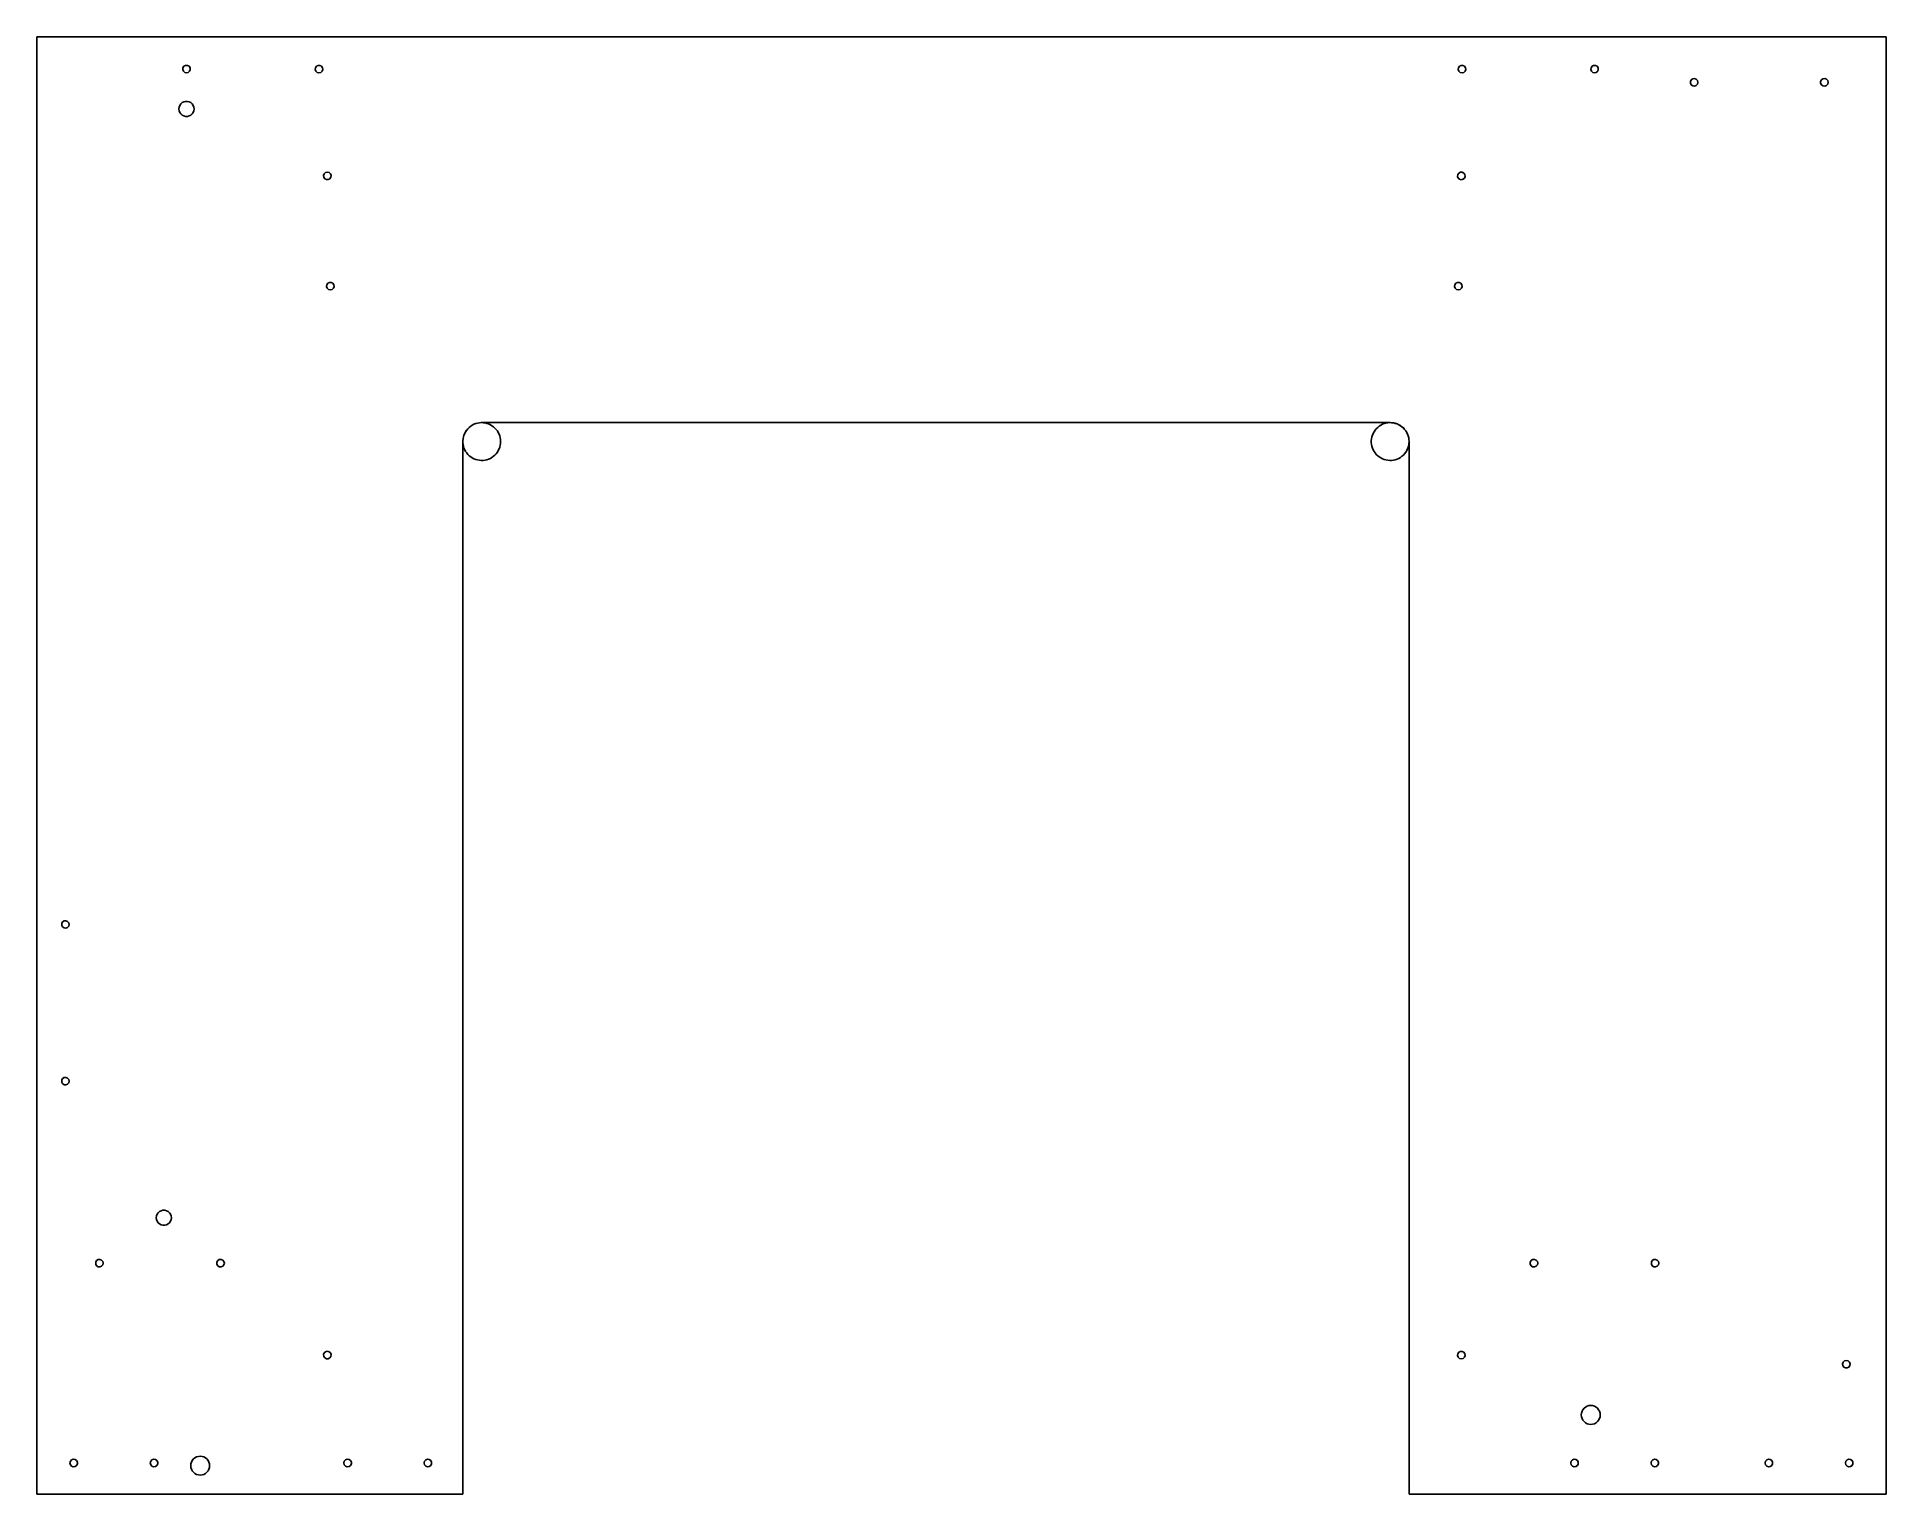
# Model space of a CAD drawing. Header units: metres. Extents: x -244 to 244, y 0 to 385.
import ezdxf

# ---------------------------------------------------------------- set-up
doc = ezdxf.new("R2010")
doc.units = ezdxf.units.M

msp = doc.modelspace()

# ---------------------------------------------------------------- linework, layer by layer
for p, q in [((244.25, 385), (-244.25, 385)), ((-244.25, 385), (-244.25, 0)), ((244.25, 0), (244.25, 385)), ((-205.743, 376.379), (-205.685, 376.855)), ((-205.573, 375.932), (-205.743, 376.379)), ((-205.685, 376.855), (-205.413, 377.249)), ((-205.413, 377.249), (-204.989, 377.471)), ((-204.989, 377.471), (-204.511, 377.471)), ((-204.511, 377.471), (-204.087, 377.249)), ((-204.087, 377.249), (-203.815, 376.855)), ((-203.757, 376.379), (-203.927, 375.932)), ((-203.815, 376.855), (-203.757, 376.379)), ((-170.743, 376.379), (-170.685, 376.855)), ((-170.573, 375.932), (-170.743, 376.379)), ((-170.685, 376.855), (-170.413, 377.249)), ((-170.413, 377.249), (-169.989, 377.471)), ((-169.989, 377.471), (-169.511, 377.471)), ((-169.511, 377.471), (-169.087, 377.249)), ((-169.087, 377.249), (-168.815, 376.855)), ((-168.757, 376.379), (-168.927, 375.932)), ((-168.815, 376.855), (-168.757, 376.379)), ((131.257, 376.379), (131.315, 376.855)), ((131.427, 375.932), (131.257, 376.379)), ((131.315, 376.855), (131.587, 377.249)), ((131.587, 377.249), (132.011, 377.471)), ((132.011, 377.471), (132.489, 377.471)), ((132.489, 377.471), (132.913, 377.249)), ((132.913, 377.249), (133.185, 376.855)), ((133.243, 376.379), (133.073, 375.932)), ((133.185, 376.855), (133.243, 376.379)), ((166.257, 376.379), (166.315, 376.855)), ((166.427, 375.932), (166.257, 376.379)), ((166.315, 376.855), (166.587, 377.249)), ((166.587, 377.249), (167.011, 377.471)), ((167.011, 377.471), (167.489, 377.471)), ((167.489, 377.471), (167.913, 377.249)), ((167.913, 377.249), (168.185, 376.855)), ((168.243, 376.379), (168.073, 375.932)), ((168.185, 376.855), (168.243, 376.379)), ((-205.215, 375.615), (-205.573, 375.932)), ((-204.75, 375.5), (-205.215, 375.615)), ((-204.285, 375.615), (-204.75, 375.5)), ((-203.927, 375.932), (-204.285, 375.615)), ((-170.215, 375.615), (-170.573, 375.932)), ((-169.75, 375.5), (-170.215, 375.615)), ((-169.285, 375.615), (-169.75, 375.5)), ((-168.927, 375.932), (-169.285, 375.615)), ((131.785, 375.615), (131.427, 375.932)), ((132.25, 375.5), (131.785, 375.615)), ((132.715, 375.615), (132.25, 375.5)), ((133.073, 375.932), (132.715, 375.615)), ((166.785, 375.615), (166.427, 375.932)), ((167.25, 375.5), (166.785, 375.615)), ((167.715, 375.615), (167.25, 375.5)), ((168.073, 375.932), (167.715, 375.615)), ((192.579, 373.239), (192.801, 373.663)), ((192.579, 372.761), (192.579, 373.239)), ((192.801, 372.337), (192.579, 372.761)), ((192.801, 373.663), (193.195, 373.935)), ((193.195, 372.065), (192.801, 372.337)), ((193.195, 373.935), (193.671, 373.993)), ((193.671, 372.007), (193.195, 372.065)), ((193.671, 373.993), (194.118, 373.823)), ((194.118, 372.177), (193.671, 372.007)), ((194.118, 373.823), (194.435, 373.465)), ((194.435, 372.535), (194.118, 372.177)), ((194.435, 373.465), (194.55, 373)), ((194.55, 373), (194.435, 372.535)), ((226.979, 373.239), (227.201, 373.663)), ((226.979, 372.761), (226.979, 373.239)), ((227.201, 372.337), (226.979, 372.761)), ((227.201, 373.663), (227.595, 373.935)), ((227.595, 372.065), (227.201, 372.337)), ((227.595, 373.935), (228.071, 373.993)), ((228.071, 372.007), (227.595, 372.065)), ((228.071, 373.993), (228.518, 373.823)), ((228.518, 372.177), (228.071, 372.007)), ((228.518, 373.823), (228.835, 373.465)), ((228.835, 372.535), (228.518, 372.177)), ((228.835, 373.465), (228.95, 373)), ((228.95, 373), (228.835, 372.535)), ((-206.75, 366), (-206.692, 366.479)), ((-206.692, 366.479), (-206.521, 366.929)), ((-206.521, 366.929), (-206.247, 367.326)), ((-206.247, 367.326), (-205.886, 367.646)), ((-205.886, 367.646), (-205.459, 367.87)), ((-205.459, 367.87), (-204.991, 367.985)), ((-204.991, 367.985), (-204.509, 367.985)), ((-204.509, 367.985), (-204.041, 367.87)), ((-204.041, 367.87), (-203.614, 367.646)), ((-203.614, 367.646), (-203.253, 367.326)), ((-203.253, 367.326), (-202.979, 366.929)), ((-202.979, 366.929), (-202.808, 366.479)), ((-202.808, 366.479), (-202.75, 366)), ((-206.692, 365.521), (-206.75, 366)), ((-206.521, 365.071), (-206.692, 365.521)), ((-206.247, 364.674), (-206.521, 365.071)), ((-205.886, 364.354), (-206.247, 364.674)), ((-205.459, 364.13), (-205.886, 364.354)), ((-204.991, 364.015), (-205.459, 364.13)), ((-204.509, 364.015), (-204.991, 364.015)), ((-204.041, 364.13), (-204.509, 364.015)), ((-203.614, 364.354), (-204.041, 364.13)), ((-203.253, 364.674), (-203.614, 364.354)), ((-202.979, 365.071), (-203.253, 364.674)), ((-202.808, 365.521), (-202.979, 365.071)), ((-202.75, 366), (-202.808, 365.521)), ((-168.543, 348.411), (-168.373, 348.858)), ((-168.485, 347.935), (-168.543, 348.411)), ((-168.213, 347.541), (-168.485, 347.935)), ((-168.373, 348.858), (-168.015, 349.175)), ((-167.789, 347.319), (-168.213, 347.541)), ((-168.015, 349.175), (-167.55, 349.29)), ((-167.311, 347.319), (-167.789, 347.319)), ((-167.55, 349.29), (-167.085, 349.175)), ((-166.887, 347.541), (-167.311, 347.319)), ((-167.085, 349.175), (-166.727, 348.858)), ((-166.615, 347.935), (-166.887, 347.541)), ((-166.727, 348.858), (-166.557, 348.411)), ((-166.557, 348.411), (-166.615, 347.935)), ((131.057, 348.169), (131.115, 348.645)), ((131.227, 347.722), (131.057, 348.169)), ((131.115, 348.645), (131.387, 349.038)), ((131.585, 347.405), (131.227, 347.722)), ((131.387, 349.038), (131.811, 349.261)), ((132.05, 347.29), (131.585, 347.405)), ((131.811, 349.261), (132.289, 349.261)), ((132.515, 347.405), (132.05, 347.29)), ((132.289, 349.261), (132.713, 349.038)), ((132.873, 347.722), (132.515, 347.405)), ((132.713, 349.038), (132.985, 348.645)), ((133.043, 348.169), (132.873, 347.722)), ((132.985, 348.645), (133.043, 348.169)), ((-167.743, 319.059), (-167.685, 319.535)), ((-167.573, 318.612), (-167.743, 319.059)), ((-167.685, 319.535), (-167.413, 319.928)), ((-167.215, 318.295), (-167.573, 318.612)), ((-167.413, 319.928), (-166.989, 320.151)), ((-166.75, 318.18), (-167.215, 318.295)), ((-166.989, 320.151), (-166.511, 320.151)), ((-166.285, 318.295), (-166.75, 318.18)), ((-166.511, 320.151), (-166.087, 319.928)), ((-165.927, 318.612), (-166.285, 318.295)), ((-166.087, 319.928), (-165.815, 319.535)), ((-165.757, 319.059), (-165.927, 318.612)), ((-165.815, 319.535), (-165.757, 319.059)), ((130.257, 319.059), (130.315, 319.535)), ((130.427, 318.612), (130.257, 319.059)), ((130.315, 319.535), (130.587, 319.928)), ((130.785, 318.295), (130.427, 318.612)), ((130.587, 319.928), (131.011, 320.151)), ((131.25, 318.18), (130.785, 318.295)), ((131.011, 320.151), (131.489, 320.151)), ((131.715, 318.295), (131.25, 318.18)), ((131.489, 320.151), (131.913, 319.928)), ((132.073, 318.612), (131.715, 318.295)), ((131.913, 319.928), (132.185, 319.535)), ((132.243, 319.059), (132.073, 318.612)), ((132.185, 319.535), (132.243, 319.059)), ((-131.744, 278.349), (-131.694, 278.845)), ((-131.684, 278.844), (-131.734, 278.349)), ((-131.694, 278.845), (-131.595, 279.334)), ((-131.586, 279.331), (-131.684, 278.844)), ((-131.595, 279.334), (-131.448, 279.81)), ((-131.439, 279.807), (-131.586, 279.331)), ((-131.448, 279.81), (-131.255, 280.269)), ((-131.246, 280.265), (-131.439, 279.807)), ((-131.255, 280.269), (-131.016, 280.707)), ((-131.008, 280.702), (-131.246, 280.265)), ((-131.016, 280.707), (-130.736, 281.119)), ((-130.728, 281.113), (-131.008, 280.702)), ((-130.736, 281.119), (-130.415, 281.501)), ((-130.408, 281.494), (-130.728, 281.113)), ((-130.415, 281.501), (-130.058, 281.849)), ((-130.052, 281.841), (-130.408, 281.494)), ((-130.058, 281.849), (-129.669, 282.16)), ((-129.663, 282.152), (-130.052, 281.841)), ((-129.669, 282.16), (-129.25, 282.43)), ((-129.245, 282.421), (-129.663, 282.152)), ((-129.25, 282.43), (-128.806, 282.658)), ((-128.802, 282.648), (-129.245, 282.421)), ((-128.806, 282.658), (-128.342, 282.84)), ((-128.339, 282.83), (-128.802, 282.648)), ((-128.342, 282.84), (-127.863, 282.975)), ((-127.86, 282.965), (-128.339, 282.83)), ((-127.863, 282.975), (-127.372, 283.061)), ((-127.37, 283.051), (-127.86, 282.965)), ((-127.372, 283.061), (-126.875, 283.098)), ((-126.874, 283.088), (-127.37, 283.051)), ((-126.875, 283.098), (-126.75, 283.1)), ((-126.377, 283.076), (-126.874, 283.088)), ((-126.75, 283.1), (113.25, 283.1)), ((-125.883, 283.014), (-126.377, 283.076)), ((-125.398, 282.903), (-125.883, 283.014)), ((-124.927, 282.745), (-125.398, 282.903)), ((-124.473, 282.54), (-124.927, 282.745)), ((-124.043, 282.292), (-124.473, 282.54)), ((-123.639, 282.001), (-124.043, 282.292)), ((-123.266, 281.672), (-123.639, 282.001)), ((-122.927, 281.307), (-123.266, 281.672)), ((-122.627, 280.911), (-122.927, 281.307)), ((-122.368, 280.486), (-122.627, 280.911)), ((-122.152, 280.038), (-122.368, 280.486)), ((-121.982, 279.571), (-122.152, 280.038)), ((-121.859, 279.089), (-121.982, 279.571)), ((-121.785, 278.597), (-121.859, 279.089)), ((-121.76, 278.1), (-121.785, 278.597)), ((108.316, 278.844), (108.266, 278.349)), ((108.414, 279.331), (108.316, 278.844)), ((108.561, 279.807), (108.414, 279.331)), ((108.754, 280.265), (108.561, 279.807)), ((108.992, 280.702), (108.754, 280.265)), ((109.272, 281.113), (108.992, 280.702)), ((109.592, 281.494), (109.272, 281.113)), ((109.948, 281.841), (109.592, 281.494)), ((110.337, 282.152), (109.948, 281.841)), ((110.755, 282.421), (110.337, 282.152)), ((111.198, 282.648), (110.755, 282.421)), ((111.661, 282.83), (111.198, 282.648)), ((112.14, 282.965), (111.661, 282.83)), ((112.63, 283.051), (112.14, 282.965)), ((113.126, 283.088), (112.63, 283.051)), ((113.623, 283.076), (113.126, 283.088)), ((113.25, 283.1), (113.624, 283.086)), ((114.117, 283.014), (113.623, 283.076)), ((113.624, 283.086), (114.118, 283.024)), ((114.601, 282.903), (114.117, 283.014)), ((114.118, 283.024), (114.604, 282.913)), ((115.073, 282.745), (114.601, 282.903)), ((114.604, 282.913), (115.077, 282.754)), ((115.526, 282.54), (115.073, 282.745)), ((115.077, 282.754), (115.531, 282.549)), ((115.957, 282.292), (115.526, 282.54)), ((115.531, 282.549), (115.963, 282.3)), ((116.361, 282.001), (115.957, 282.292)), ((115.963, 282.3), (116.367, 282.009)), ((116.734, 281.672), (116.361, 282.001)), ((116.367, 282.009), (116.741, 281.679)), ((117.073, 281.307), (116.734, 281.672)), ((116.741, 281.679), (117.08, 281.314)), ((117.373, 280.911), (117.073, 281.307)), ((117.08, 281.314), (117.381, 280.917)), ((117.632, 280.486), (117.373, 280.911)), ((117.381, 280.917), (117.641, 280.491)), ((117.848, 280.038), (117.632, 280.486)), ((117.641, 280.491), (117.857, 280.042)), ((118.018, 279.571), (117.848, 280.038)), ((117.857, 280.042), (118.028, 279.574)), ((118.141, 279.089), (118.018, 279.571)), ((118.028, 279.574), (118.151, 279.091)), ((118.215, 278.597), (118.141, 279.089)), ((118.151, 279.091), (118.225, 278.598)), ((118.24, 278.1), (118.215, 278.597)), ((118.225, 278.598), (118.25, 278.1)), ((-131.75, 278.1), (-131.744, 278.349)), ((-131.75, 0), (-131.75, 278.1)), ((-131.734, 278.349), (-131.734, 277.851)), ((-131.734, 277.851), (-131.684, 277.356)), ((-131.684, 277.356), (-131.586, 276.869)), ((-131.586, 276.869), (-131.439, 276.393)), ((-131.439, 276.393), (-131.246, 275.935)), ((-131.246, 275.935), (-131.008, 275.498)), ((-131.008, 275.498), (-130.728, 275.087)), ((-130.728, 275.087), (-130.408, 274.706)), ((-130.408, 274.706), (-130.052, 274.359)), ((-130.052, 274.359), (-129.663, 274.048)), ((-129.663, 274.048), (-129.245, 273.779)), ((-129.245, 273.779), (-128.802, 273.552)), ((-124.927, 273.455), (-124.473, 273.66)), ((-124.473, 273.66), (-124.043, 273.908)), ((-124.043, 273.908), (-123.639, 274.199)), ((-123.639, 274.199), (-123.266, 274.528)), ((-123.266, 274.528), (-122.927, 274.892)), ((-122.927, 274.892), (-122.627, 275.289)), ((-122.627, 275.289), (-122.368, 275.714)), ((-122.368, 275.714), (-122.152, 276.162)), ((-122.152, 276.162), (-121.982, 276.629)), ((-121.982, 276.629), (-121.859, 277.111)), ((-121.859, 277.111), (-121.785, 277.603)), ((-121.785, 277.603), (-121.76, 278.1)), ((108.266, 278.349), (108.266, 277.851)), ((108.266, 277.851), (108.316, 277.356)), ((108.316, 277.356), (108.414, 276.869)), ((108.414, 276.869), (108.561, 276.393)), ((108.561, 276.393), (108.754, 275.935)), ((108.754, 275.935), (108.992, 275.498)), ((108.992, 275.498), (109.272, 275.087)), ((109.272, 275.087), (109.592, 274.706)), ((109.592, 274.706), (109.948, 274.359)), ((109.948, 274.359), (110.337, 274.048)), ((110.337, 274.048), (110.755, 273.779)), ((110.755, 273.779), (111.198, 273.552)), ((115.073, 273.455), (115.526, 273.66)), ((115.526, 273.66), (115.957, 273.908)), ((115.957, 273.908), (116.361, 274.199)), ((116.361, 274.199), (116.734, 274.528)), ((116.734, 274.528), (117.073, 274.892)), ((117.073, 274.892), (117.373, 275.289)), ((117.373, 275.289), (117.632, 275.714)), ((117.632, 275.714), (117.848, 276.162)), ((117.848, 276.162), (118.018, 276.629)), ((118.018, 276.629), (118.141, 277.111)), ((118.141, 277.111), (118.215, 277.603)), ((118.215, 277.603), (118.24, 278.1)), ((118.25, 278.1), (118.25, 0)), ((-128.802, 273.552), (-128.339, 273.37)), ((-128.339, 273.37), (-127.86, 273.235)), ((-127.86, 273.235), (-127.37, 273.149)), ((-127.37, 273.149), (-126.874, 273.112)), ((-126.874, 273.112), (-126.377, 273.124)), ((-126.377, 273.124), (-125.883, 273.186)), ((-125.883, 273.186), (-125.398, 273.296)), ((-125.398, 273.296), (-124.927, 273.455)), ((111.198, 273.552), (111.661, 273.37)), ((111.661, 273.37), (112.14, 273.235)), ((112.14, 273.235), (112.63, 273.149)), ((112.63, 273.149), (113.126, 273.112)), ((113.126, 273.112), (113.623, 273.124)), ((113.623, 273.124), (114.117, 273.186)), ((114.117, 273.186), (114.601, 273.296)), ((114.601, 273.296), (115.073, 273.455)), ((-237.499, 151.163), (-237.105, 151.435)), ((-237.105, 151.435), (-236.629, 151.493)), ((-236.629, 151.493), (-236.182, 151.323)), ((-237.721, 150.739), (-237.499, 151.163)), ((-237.721, 150.261), (-237.721, 150.739)), ((-237.499, 149.837), (-237.721, 150.261)), ((-237.105, 149.565), (-237.499, 149.837)), ((-236.629, 149.507), (-237.105, 149.565)), ((-236.182, 149.677), (-236.629, 149.507)), ((-236.182, 151.323), (-235.865, 150.965)), ((-235.865, 150.035), (-236.182, 149.677)), ((-235.865, 150.965), (-235.75, 150.5)), ((-235.75, 150.5), (-235.865, 150.035)), ((-237.721, 109.339), (-237.499, 109.763)), ((-237.721, 108.861), (-237.721, 109.339)), ((-237.499, 108.437), (-237.721, 108.861)), ((-237.499, 109.763), (-237.105, 110.035)), ((-237.105, 108.165), (-237.499, 108.437)), ((-237.105, 110.035), (-236.629, 110.093)), ((-236.629, 108.107), (-237.105, 108.165)), ((-236.629, 110.093), (-236.182, 109.923)), ((-236.182, 108.277), (-236.629, 108.107)), ((-236.182, 109.923), (-235.865, 109.565)), ((-235.865, 108.635), (-236.182, 108.277)), ((-235.865, 109.565), (-235.75, 109.1)), ((-235.75, 109.1), (-235.865, 108.635)), ((-212.75, 73), (-212.692, 73.4786)), ((-212.692, 73.4786), (-212.521, 73.9294)), ((-212.521, 73.9294), (-212.247, 74.3262)), ((-212.247, 74.3262), (-211.886, 74.646)), ((-211.886, 74.646), (-211.459, 74.87)), ((-211.459, 74.87), (-210.991, 74.9854)), ((-210.991, 74.9854), (-210.509, 74.9854)), ((-210.509, 74.9854), (-210.041, 74.87)), ((-210.041, 74.87), (-209.614, 74.646)), ((-209.614, 74.646), (-209.253, 74.3262)), ((-209.253, 74.3262), (-208.979, 73.9294)), ((-208.979, 73.9294), (-208.808, 73.4786)), ((-208.808, 73.4786), (-208.75, 73)), ((-212.692, 72.5214), (-212.75, 73)), ((-212.521, 72.0705), (-212.692, 72.5214)), ((-212.247, 71.6738), (-212.521, 72.0705)), ((-211.886, 71.354), (-212.247, 71.6738)), ((-211.459, 71.13), (-211.886, 71.354)), ((-210.991, 71.0146), (-211.459, 71.13)), ((-210.509, 71.0146), (-210.991, 71.0146)), ((-210.041, 71.13), (-210.509, 71.0146)), ((-209.614, 71.354), (-210.041, 71.13)), ((-209.253, 71.6738), (-209.614, 71.354)), ((-208.979, 72.0705), (-209.253, 71.6738)), ((-208.808, 72.5214), (-208.979, 72.0705)), ((-208.75, 73), (-208.808, 72.5214)), ((-228.721, 61.2393), (-228.499, 61.6631)), ((-228.721, 60.7607), (-228.721, 61.2393)), ((-228.499, 60.3369), (-228.721, 60.7607)), ((-228.499, 61.6631), (-228.105, 61.935)), ((-228.105, 60.065), (-228.499, 60.3369)), ((-228.105, 61.935), (-227.629, 61.9927)), ((-227.629, 60.0073), (-228.105, 60.065)), ((-227.629, 61.9927), (-227.182, 61.823)), ((-227.182, 60.177), (-227.629, 60.0073)), ((-227.182, 61.823), (-226.865, 61.4647)), ((-226.865, 60.5353), (-227.182, 60.177)), ((-226.865, 61.4647), (-226.75, 61)), ((-226.75, 61), (-226.865, 60.5353)), ((-196.721, 61.2393), (-196.499, 61.6631)), ((-196.721, 60.7607), (-196.721, 61.2393)), ((-196.499, 60.3369), (-196.721, 60.7607)), ((-196.499, 61.6631), (-196.105, 61.935)), ((-196.105, 60.065), (-196.499, 60.3369)), ((-196.105, 61.935), (-195.629, 61.9927)), ((-195.629, 60.0073), (-196.105, 60.065)), ((-195.629, 61.9927), (-195.182, 61.823)), ((-195.182, 60.177), (-195.629, 60.0073)), ((-195.182, 61.823), (-194.865, 61.4647)), ((-194.865, 60.5353), (-195.182, 60.177)), ((-194.865, 61.4647), (-194.75, 61)), ((-194.75, 61), (-194.865, 60.5353)), ((150.279, 61.2393), (150.501, 61.6631)), ((150.279, 60.7607), (150.279, 61.2393)), ((150.501, 60.3369), (150.279, 60.7607)), ((150.501, 61.6631), (150.895, 61.935)), ((150.895, 60.065), (150.501, 60.3369)), ((150.895, 61.935), (151.371, 61.9927)), ((151.371, 60.0073), (150.895, 60.065)), ((151.371, 61.9927), (151.818, 61.823)), ((151.818, 60.177), (151.371, 60.0073)), ((151.818, 61.823), (152.135, 61.4647)), ((152.135, 60.5353), (151.818, 60.177)), ((152.135, 61.4647), (152.25, 61)), ((152.25, 61), (152.135, 60.5353)), ((182.279, 61.2393), (182.501, 61.6631)), ((182.279, 60.7607), (182.279, 61.2393)), ((182.501, 60.3369), (182.279, 60.7607)), ((182.501, 61.6631), (182.895, 61.935)), ((182.895, 60.065), (182.501, 60.3369)), ((182.895, 61.935), (183.371, 61.9927)), ((183.371, 60.0073), (182.895, 60.065)), ((183.371, 61.9927), (183.818, 61.823)), ((183.818, 60.177), (183.371, 60.0073)), ((183.818, 61.823), (184.135, 61.4647)), ((184.135, 60.5353), (183.818, 60.177)), ((184.135, 61.4647), (184.25, 61)), ((184.25, 61), (184.135, 60.5353)), ((-168.543, 36.8305), (-168.373, 37.2781)), ((-168.485, 36.3554), (-168.543, 36.8305)), ((-168.213, 35.9615), (-168.485, 36.3554)), ((-168.373, 37.2781), (-168.015, 37.5954)), ((-167.789, 35.739), (-168.213, 35.9615)), ((-168.015, 37.5954), (-167.55, 37.71)), ((-167.311, 35.739), (-167.789, 35.739)), ((-167.55, 37.71), (-167.085, 37.5954)), ((-166.887, 35.9615), (-167.311, 35.739)), ((-167.085, 37.5954), (-166.727, 37.2781)), ((-166.615, 36.3554), (-166.887, 35.9615)), ((-166.727, 37.2781), (-166.557, 36.8305)), ((-166.557, 36.8305), (-166.615, 36.3554)), ((131.057, 36.5895), (131.115, 37.0646)), ((131.227, 36.1419), (131.057, 36.5895)), ((131.115, 37.0646), (131.387, 37.4585)), ((131.585, 35.8245), (131.227, 36.1419)), ((131.387, 37.4585), (131.811, 37.6809)), ((132.05, 35.71), (131.585, 35.8245)), ((131.811, 37.6809), (132.289, 37.6809)), ((132.515, 35.8245), (132.05, 35.71)), ((132.289, 37.6809), (132.713, 37.4585)), ((132.873, 36.1419), (132.515, 35.8245)), ((132.713, 37.4585), (132.985, 37.0646)), ((133.043, 36.5895), (132.873, 36.1419)), ((132.985, 37.0646), (133.043, 36.5895)), ((232.757, 34.4205), (232.927, 34.8681)), ((232.815, 33.9454), (232.757, 34.4205)), ((232.927, 34.8681), (233.285, 35.1855)), ((233.285, 35.1855), (233.75, 35.3)), ((233.75, 35.3), (234.215, 35.1855)), ((234.215, 35.1855), (234.573, 34.8681)), ((234.573, 34.8681), (234.743, 34.4205)), ((234.743, 34.4205), (234.685, 33.9454)), ((233.087, 33.5515), (232.815, 33.9454)), ((233.511, 33.3291), (233.087, 33.5515)), ((233.989, 33.3291), (233.511, 33.3291)), ((234.413, 33.5515), (233.989, 33.3291)), ((234.685, 33.9454), (234.413, 33.5515)), ((163.75, 20.9), (163.798, 21.3877)), ((163.798, 20.4123), (163.75, 20.9)), ((163.798, 21.3877), (163.94, 21.8567)), ((163.94, 19.9433), (163.798, 20.4123)), ((163.94, 21.8567), (164.171, 22.2889)), ((164.171, 19.5111), (163.94, 19.9433)), ((164.171, 22.2889), (164.482, 22.6678)), ((164.482, 22.6678), (164.861, 22.9787)), ((164.861, 22.9787), (165.293, 23.2097)), ((165.293, 23.2097), (165.762, 23.352)), ((165.762, 23.352), (166.25, 23.4)), ((166.25, 23.4), (166.738, 23.352)), ((166.738, 23.352), (167.207, 23.2097)), ((167.207, 23.2097), (167.639, 22.9787)), ((167.639, 22.9787), (168.018, 22.6678)), ((168.018, 22.6678), (168.329, 22.2889)), ((168.329, 22.2889), (168.56, 21.8567)), ((168.56, 19.9433), (168.329, 19.5111)), ((168.56, 21.8567), (168.702, 21.3877)), ((168.702, 20.4123), (168.56, 19.9433)), ((168.702, 21.3877), (168.75, 20.9)), ((168.75, 20.9), (168.702, 20.4123)), ((164.482, 19.1322), (164.171, 19.5111)), ((164.861, 18.8213), (164.482, 19.1322)), ((165.293, 18.5903), (164.861, 18.8213)), ((165.762, 18.448), (165.293, 18.5903)), ((166.25, 18.4), (165.762, 18.448)), ((166.738, 18.448), (166.25, 18.4)), ((167.207, 18.5903), (166.738, 18.448)), ((167.639, 18.8213), (167.207, 18.5903)), ((168.018, 19.1322), (167.639, 18.8213)), ((168.329, 19.5111), (168.018, 19.1322)), ((-202.519, 9.57866), (-202.087, 9.80969)), ((-202.087, 9.80969), (-201.618, 9.95195)), ((-201.618, 9.95195), (-201.13, 10)), ((-201.13, 10), (-200.642, 9.95195)), ((-200.642, 9.95195), (-200.173, 9.80969)), ((-200.173, 9.80969), (-199.741, 9.57866)), ((-235.55, 8.2), (-235.435, 8.66472)), ((-235.435, 7.73528), (-235.55, 8.2)), ((-235.435, 8.66472), (-235.118, 9.02298)), ((-235.118, 7.37701), (-235.435, 7.73528)), ((-235.118, 9.02298), (-234.671, 9.1927)), ((-234.671, 7.20729), (-235.118, 7.37701)), ((-234.671, 9.1927), (-234.195, 9.13501)), ((-234.195, 7.26497), (-234.671, 7.20729)), ((-234.195, 9.13501), (-233.801, 8.86311)), ((-233.801, 7.53687), (-234.195, 7.26497)), ((-233.801, 8.86311), (-233.579, 8.4393)), ((-233.579, 7.96068), (-233.801, 7.53687)), ((-233.579, 8.4393), (-233.579, 7.96068)), ((-214.33, 8.2), (-214.215, 8.66472)), ((-214.215, 7.73528), (-214.33, 8.2)), ((-214.215, 8.66472), (-213.898, 9.02298)), ((-213.898, 7.37701), (-214.215, 7.73528)), ((-213.898, 9.02298), (-213.451, 9.1927)), ((-213.451, 7.20729), (-213.898, 7.37701)), ((-213.451, 9.1927), (-212.975, 9.13501)), ((-212.975, 7.26497), (-213.451, 7.20729)), ((-212.975, 9.13501), (-212.581, 8.86311)), ((-212.581, 7.53687), (-212.975, 7.26497)), ((-212.581, 8.86311), (-212.359, 8.4393)), ((-212.359, 7.96068), (-212.581, 7.53687)), ((-212.359, 8.4393), (-212.359, 7.96068)), ((-203.63, 7.5), (-203.582, 7.98772)), ((-203.582, 7.01227), (-203.63, 7.5)), ((-203.582, 7.98772), (-203.44, 8.4567)), ((-203.44, 6.54329), (-203.582, 7.01227)), ((-203.44, 8.4567), (-203.209, 8.88892)), ((-203.209, 6.11107), (-203.44, 6.54329)), ((-203.209, 8.88892), (-202.898, 9.26776)), ((-202.898, 5.73222), (-203.209, 6.11107)), ((-202.898, 9.26776), (-202.519, 9.57866)), ((-202.519, 5.42133), (-202.898, 5.73222)), ((-202.087, 5.19029), (-202.519, 5.42133)), ((-201.618, 5.04803), (-202.087, 5.19029)), ((-201.13, 5), (-201.618, 5.04803)), ((-200.642, 5.04803), (-201.13, 5)), ((-200.173, 5.19029), (-200.642, 5.04803)), ((-199.741, 5.42133), (-200.173, 5.19029)), ((-199.741, 9.57866), (-199.362, 9.26776)), ((-199.362, 5.73222), (-199.741, 5.42133)), ((-199.362, 9.26776), (-199.051, 8.88892)), ((-199.051, 6.11107), (-199.362, 5.73222)), ((-199.051, 8.88892), (-198.82, 8.4567)), ((-198.82, 6.54329), (-199.051, 6.11107)), ((-198.82, 8.4567), (-198.678, 7.98772)), ((-198.678, 7.01227), (-198.82, 6.54329)), ((-198.678, 7.98772), (-198.63, 7.5)), ((-198.63, 7.5), (-198.678, 7.01227)), ((-163.17, 8.2), (-163.055, 8.66472)), ((-163.055, 7.73528), (-163.17, 8.2)), ((-163.055, 8.66472), (-162.738, 9.02298)), ((-162.738, 7.37701), (-163.055, 7.73528)), ((-162.738, 9.02298), (-162.291, 9.1927)), ((-162.291, 7.20729), (-162.738, 7.37701)), ((-162.291, 9.1927), (-161.815, 9.13501)), ((-161.815, 7.26497), (-162.291, 7.20729)), ((-161.815, 9.13501), (-161.421, 8.86311)), ((-161.421, 7.53687), (-161.815, 7.26497)), ((-161.421, 8.86311), (-161.199, 8.4393)), ((-161.199, 7.96068), (-161.421, 7.53687)), ((-161.199, 8.4393), (-161.199, 7.96068)), ((-141.95, 8.2), (-141.835, 8.66472)), ((-141.835, 7.73528), (-141.95, 8.2)), ((-141.835, 8.66472), (-141.518, 9.02298)), ((-141.518, 7.37701), (-141.835, 7.73528)), ((-141.518, 9.02298), (-141.071, 9.1927)), ((-141.071, 7.20729), (-141.518, 7.37701)), ((-141.071, 9.1927), (-140.595, 9.13501)), ((-140.595, 7.26497), (-141.071, 7.20729)), ((-140.595, 9.13501), (-140.201, 8.86311)), ((-140.201, 7.53687), (-140.595, 7.26497)), ((-140.201, 8.86311), (-139.979, 8.4393)), ((-139.979, 7.96068), (-140.201, 7.53687)), ((-139.979, 8.4393), (-139.979, 7.96068)), ((160.95, 8.2), (161.065, 8.66472)), ((161.065, 7.73528), (160.95, 8.2)), ((161.065, 8.66472), (161.382, 9.02298)), ((161.382, 7.37701), (161.065, 7.73528)), ((161.382, 9.02298), (161.829, 9.1927)), ((161.829, 7.20729), (161.382, 7.37701)), ((161.829, 9.1927), (162.305, 9.13501)), ((162.305, 7.26497), (161.829, 7.20729)), ((162.305, 9.13501), (162.699, 8.86311)), ((162.699, 7.53687), (162.305, 7.26497)), ((162.699, 8.86311), (162.921, 8.4393)), ((162.921, 7.96068), (162.699, 7.53687)), ((162.921, 8.4393), (162.921, 7.96068)), ((182.17, 8.2), (182.285, 8.66472)), ((182.285, 7.73528), (182.17, 8.2)), ((182.285, 8.66472), (182.602, 9.02298)), ((182.602, 7.37701), (182.285, 7.73528)), ((182.602, 9.02298), (183.049, 9.1927)), ((183.049, 7.20729), (182.602, 7.37701)), ((183.049, 9.1927), (183.525, 9.13501)), ((183.525, 7.26497), (183.049, 7.20729)), ((183.525, 9.13501), (183.919, 8.86311)), ((183.919, 7.53687), (183.525, 7.26497)), ((183.919, 8.86311), (184.141, 8.4393)), ((184.141, 7.96068), (183.919, 7.53687)), ((184.141, 8.4393), (184.141, 7.96068)), ((212.33, 8.2), (212.445, 8.66472)), ((212.445, 7.73528), (212.33, 8.2)), ((212.445, 8.66472), (212.762, 9.02298)), ((212.762, 7.37701), (212.445, 7.73528)), ((212.762, 9.02298), (213.209, 9.1927)), ((213.209, 7.20729), (212.762, 7.37701)), ((213.209, 9.1927), (213.685, 9.13501)), ((213.685, 7.26497), (213.209, 7.20729)), ((213.685, 9.13501), (214.079, 8.86311)), ((214.079, 7.53687), (213.685, 7.26497)), ((214.079, 8.86311), (214.301, 8.4393)), ((214.301, 7.96068), (214.079, 7.53687)), ((214.301, 8.4393), (214.301, 7.96068)), ((233.55, 8.2), (233.665, 8.66472)), ((233.665, 7.73528), (233.55, 8.2)), ((233.665, 8.66472), (233.982, 9.02298)), ((233.982, 7.37701), (233.665, 7.73528)), ((233.982, 9.02298), (234.429, 9.1927)), ((234.429, 7.20729), (233.982, 7.37701)), ((234.429, 9.1927), (234.905, 9.13501)), ((234.905, 7.26497), (234.429, 7.20729)), ((234.905, 9.13501), (235.299, 8.86311)), ((235.299, 7.53687), (234.905, 7.26497)), ((235.299, 8.86311), (235.521, 8.4393)), ((235.521, 7.96068), (235.299, 7.53687)), ((235.521, 8.4393), (235.521, 7.96068)), ((-244.25, 0), (-131.75, 0)), ((118.25, 0), (244.25, 0))]:
    msp.add_line(p, q)

doc.saveas('drawing.dxf')
